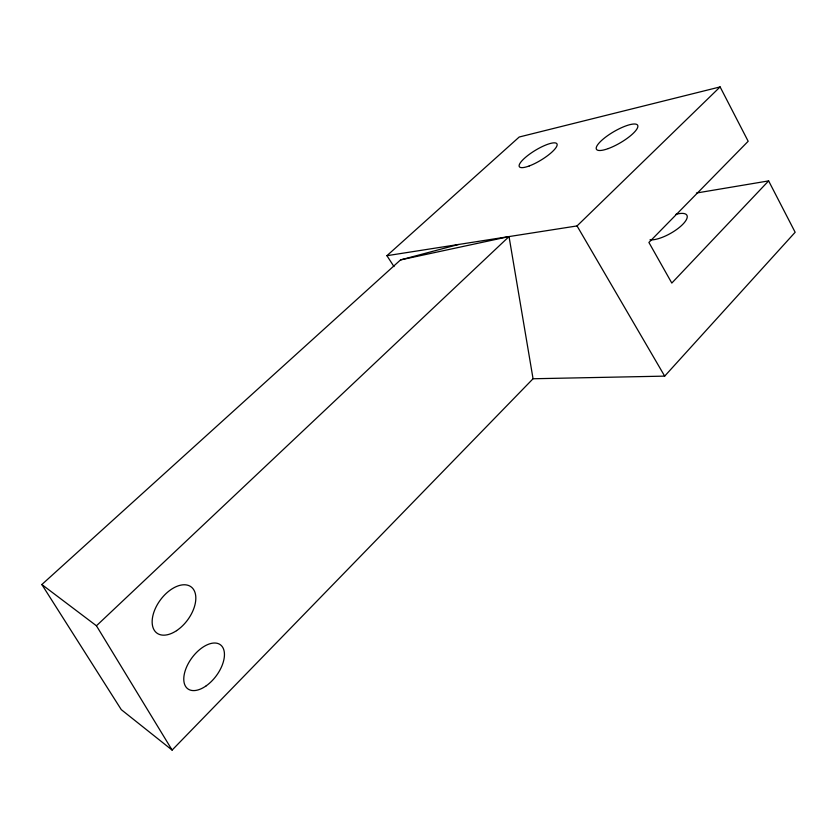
<?xml version="1.0" encoding="UTF-8"?>
<svg xmlns="http://www.w3.org/2000/svg" width="837" height="837" viewBox="0 0 837 837"><rect width="100%" height="100%" fill="white"/><g stroke="black" fill="none" stroke-linecap="round" stroke-linejoin="round"><path stroke-width="1.26" d="M458.404 244.498L400.536 259.909L41.85 584.529L121.281 709.65L172.119 750.088L533.054 378.753L664.683 376.127L795.15 232.267L768.628 180.897L696.436 193.033M768.628 180.897L671.808 283.063L648.905 242.458L748.173 141.275L720.113 86.912L519.212 137.017L386.924 255.693L393.997 266.605M386.924 255.693L577.049 225.927L720.113 86.912M172.119 750.088L96.443 625.783L509.032 236.578L533.054 378.753M400.536 259.909L509.032 236.578M41.85 584.529L96.443 625.783M577.049 225.927L664.683 376.127M675.867 214.345A23.195 7.784 -29.4 0 1 682.354 224.755A23.195 7.784 -29.4 0 1 649.993 239.821M529.246 165.946A22.003 5.65 -31.3 0 0 557.139 144.445A22.003 5.65 -31.3 0 0 527.98 155.347A22.003 5.65 -31.3 0 0 529.246 165.946M608.384 148.536A23.854 6.445 -30.3 0 0 637.784 125.571A23.854 6.445 -30.3 0 0 604.942 137.645A23.854 6.445 -30.3 0 0 608.384 148.536M176.586 630.648A28.751 16.897 -53.5 0 0 191.485 587.166A28.751 16.897 -53.5 0 0 153.914 612.098A28.751 16.897 -53.5 0 0 176.586 630.648M206.258 685.785A27.391 15.129 -53.5 0 0 220.549 644.888A27.391 15.129 -53.5 0 0 185.532 669.726A27.391 15.129 -53.5 0 0 206.258 685.785"/></g></svg>
